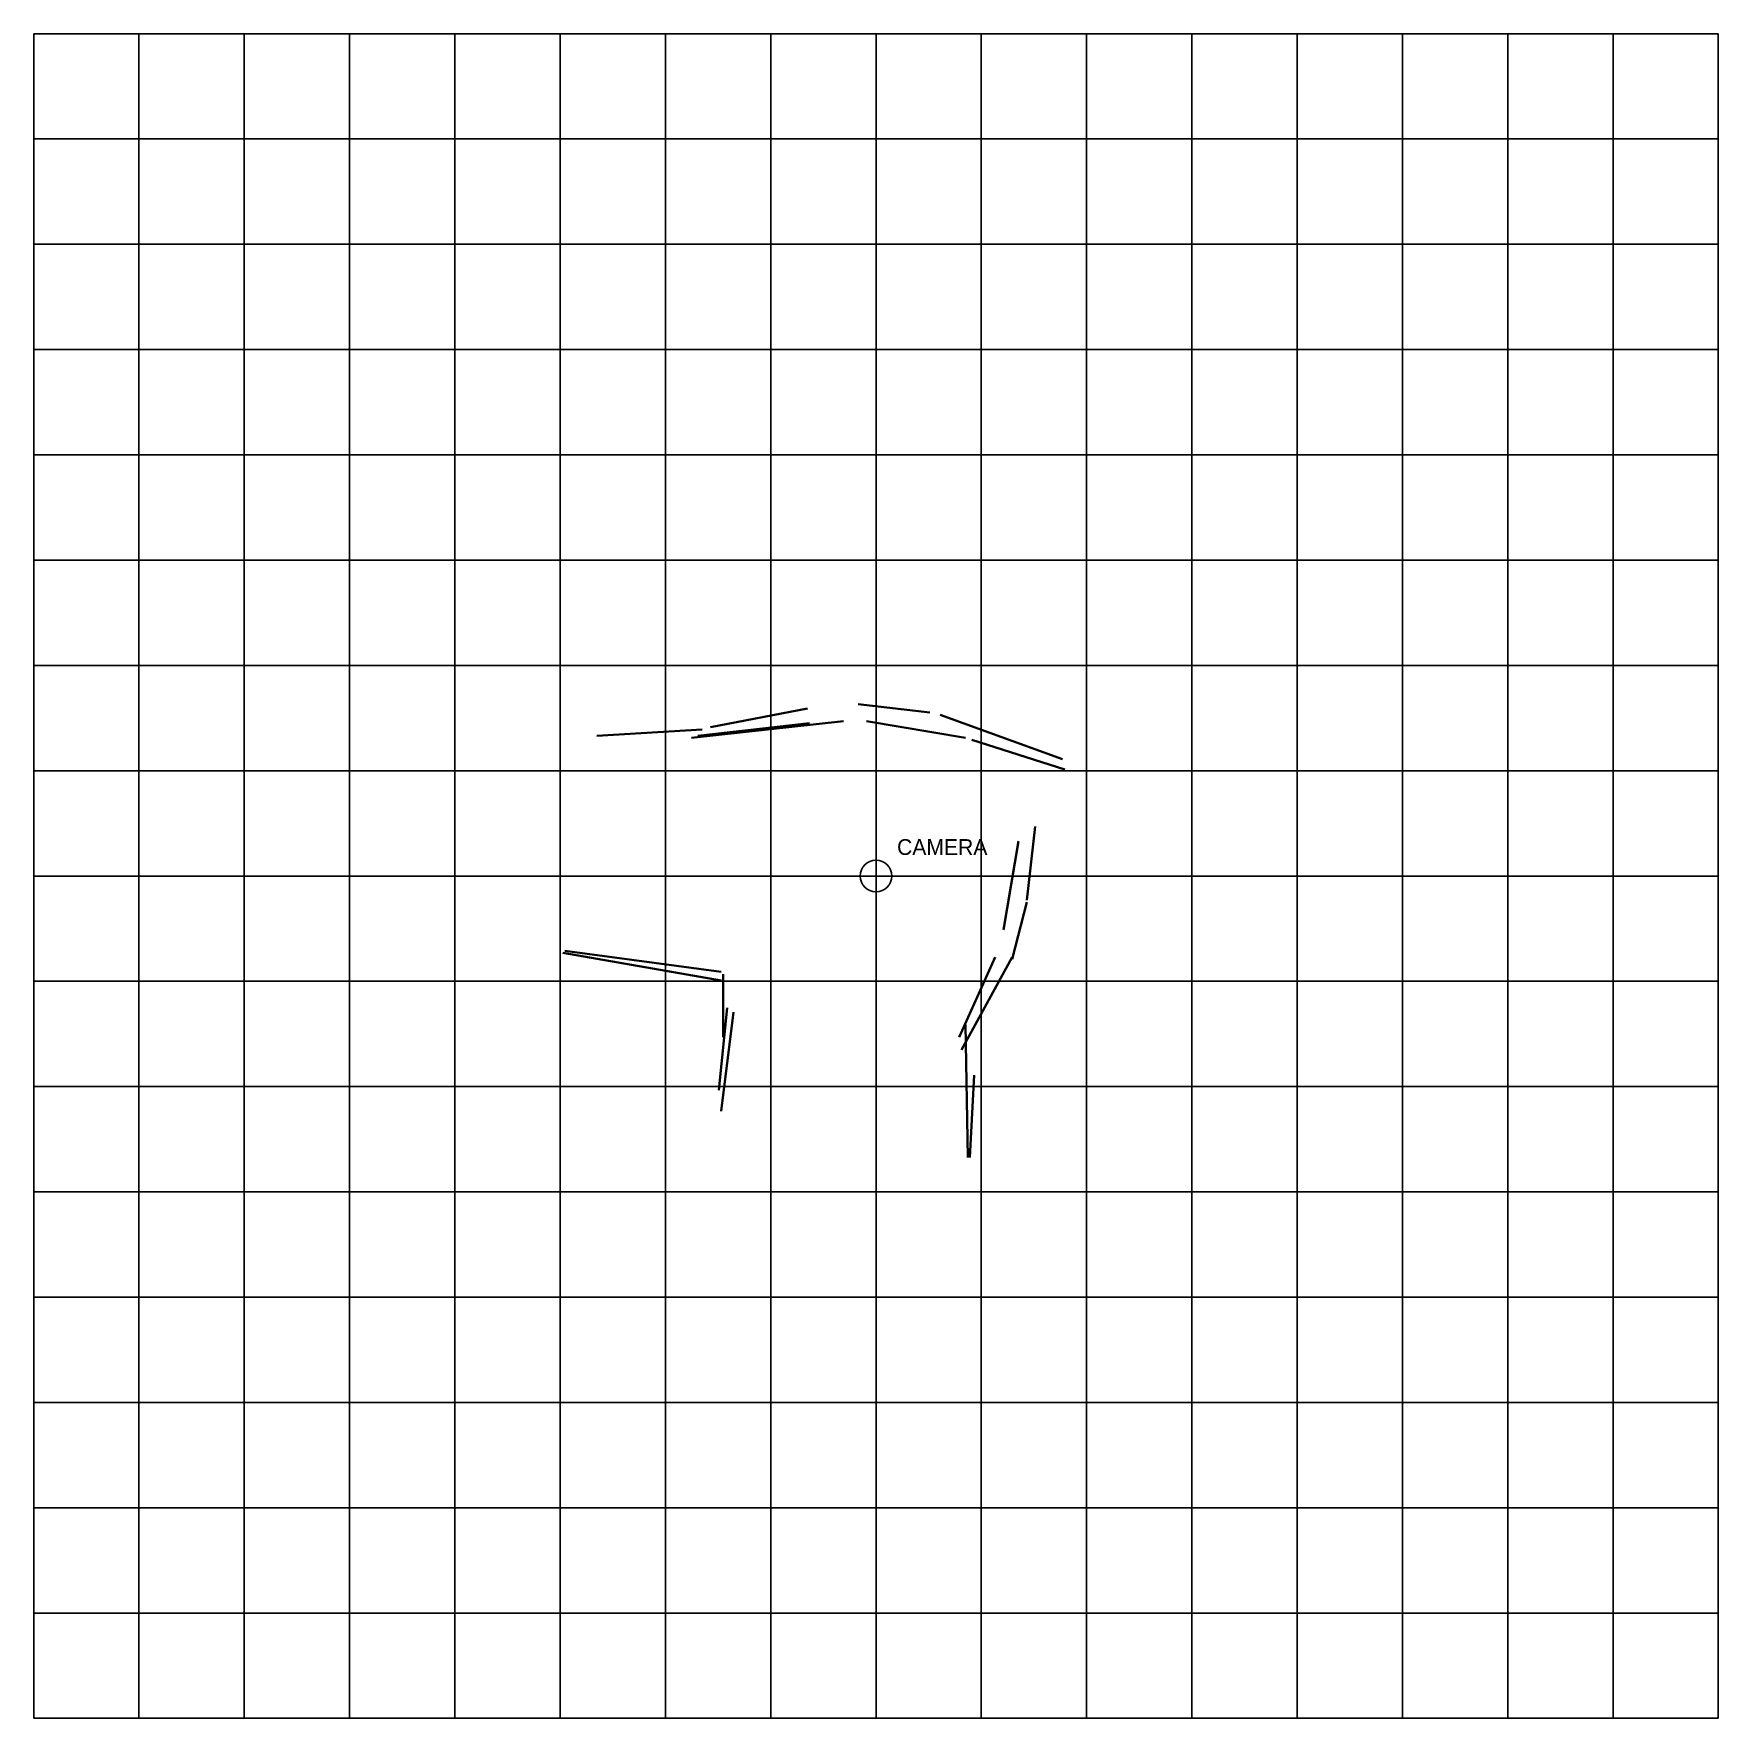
# Model space of a CAD drawing. Header units: metres. Extents: x -8 to 8, y -8 to 8.
import ezdxf

# ---------------------------------------------------------------- set-up
doc = ezdxf.new("R2010")
doc.units = ezdxf.units.M
for name, color, linetype in [('CAMERA', 1, 'Continuous'), ('GRID', 8, 'Continuous'), ('WALLS', 7, 'Continuous')]:
    doc.layers.add(name, color=color, linetype=linetype)

msp = doc.modelspace()

# ---------------------------------------------------------------- linework, layer by layer
at = {"layer": 'CAMERA'}
for p, q in [((0, -0.25), (0, 0.25)), ((-0.25, 0), (0.25, 0))]:
    msp.add_line(p, q, dxfattribs=at)
msp.add_circle((0, 0), 0.15, dxfattribs=at)
at = {"layer": 'GRID'}
for p, q in [((-8, -8), (-8, 8)), ((-8, 8), (8, 8)), ((-7, -8), (-7, 8)), ((-6, -8), (-6, 8)), ((-5, -8), (-5, 8)), ((-4, -8), (-4, 8)), ((-3, -8), (-3, 8)), ((-2, -8), (-2, 8)), ((-1, -8), (-1, 8)), ((0, -8), (0, 8)), ((1, -8), (1, 8)), ((2, -8), (2, 8)), ((3, -8), (3, 8)), ((4, -8), (4, 8)), ((5, -8), (5, 8)), ((6, -8), (6, 8)), ((7, -8), (7, 8)), ((8, -8), (8, 8)), ((-8, 7), (8, 7)), ((-8, 6), (8, 6)), ((-8, 5), (8, 5)), ((-8, 4), (8, 4)), ((-8, 3), (8, 3)), ((-8, 2), (8, 2)), ((-8, 1), (8, 1)), ((-8, 0), (8, 0)), ((-8, -1), (8, -1)), ((-8, -2), (8, -2)), ((-8, -3), (8, -3)), ((-8, -4), (8, -4)), ((-8, -5), (8, -5)), ((-8, -6), (8, -6)), ((-8, -7), (8, -7)), ((-8, -8), (8, -8))]:
    msp.add_line(p, q, dxfattribs=at)
at = {"layer": 'WALLS', "lineweight": 35}
for p, q in [((-0.17, 1.632), (0.511, 1.552)), ((-1.752, 1.312), (-0.31, 1.472)), ((-1.692, 1.332), (-0.631, 1.452)), ((-1.572, 1.412), (-0.651, 1.592)), ((-0.09, 1.472), (0.851, 1.312)), ((0.611, 1.532), (1.772, 1.111)), ((-2.653, 1.332), (-1.652, 1.392)), ((0.911, 1.292), (1.792, 1.011)), ((1.212, -0.511), (1.352, 0.33)), ((1.432, -0.23), (1.512, 0.471)), ((1.292, -0.791), (1.432, -0.25)), ((-2.974, -0.731), (-1.472, -0.991)), ((-2.954, -0.711), (-1.472, -0.911)), ((0.791, -1.532), (1.131, -0.771)), ((0.811, -1.652), (1.292, -0.771)), ((-1.452, -0.931), (-1.452, -1.532)), ((-1.492, -2.033), (-1.412, -1.252)), ((-1.472, -2.233), (-1.352, -1.292)), ((0.851, -1.412), (0.871, -2.673)), ((0.891, -2.673), (0.931, -1.892))]:
    msp.add_line(p, q, dxfattribs=at)

# ---------------------------------------------------------------- texts
at = {"layer": 'CAMERA'}
msp.add_text('CAMERA', height=0.15, dxfattribs=at).set_placement((0.2, 0.2))

doc.saveas('drawing.dxf')
